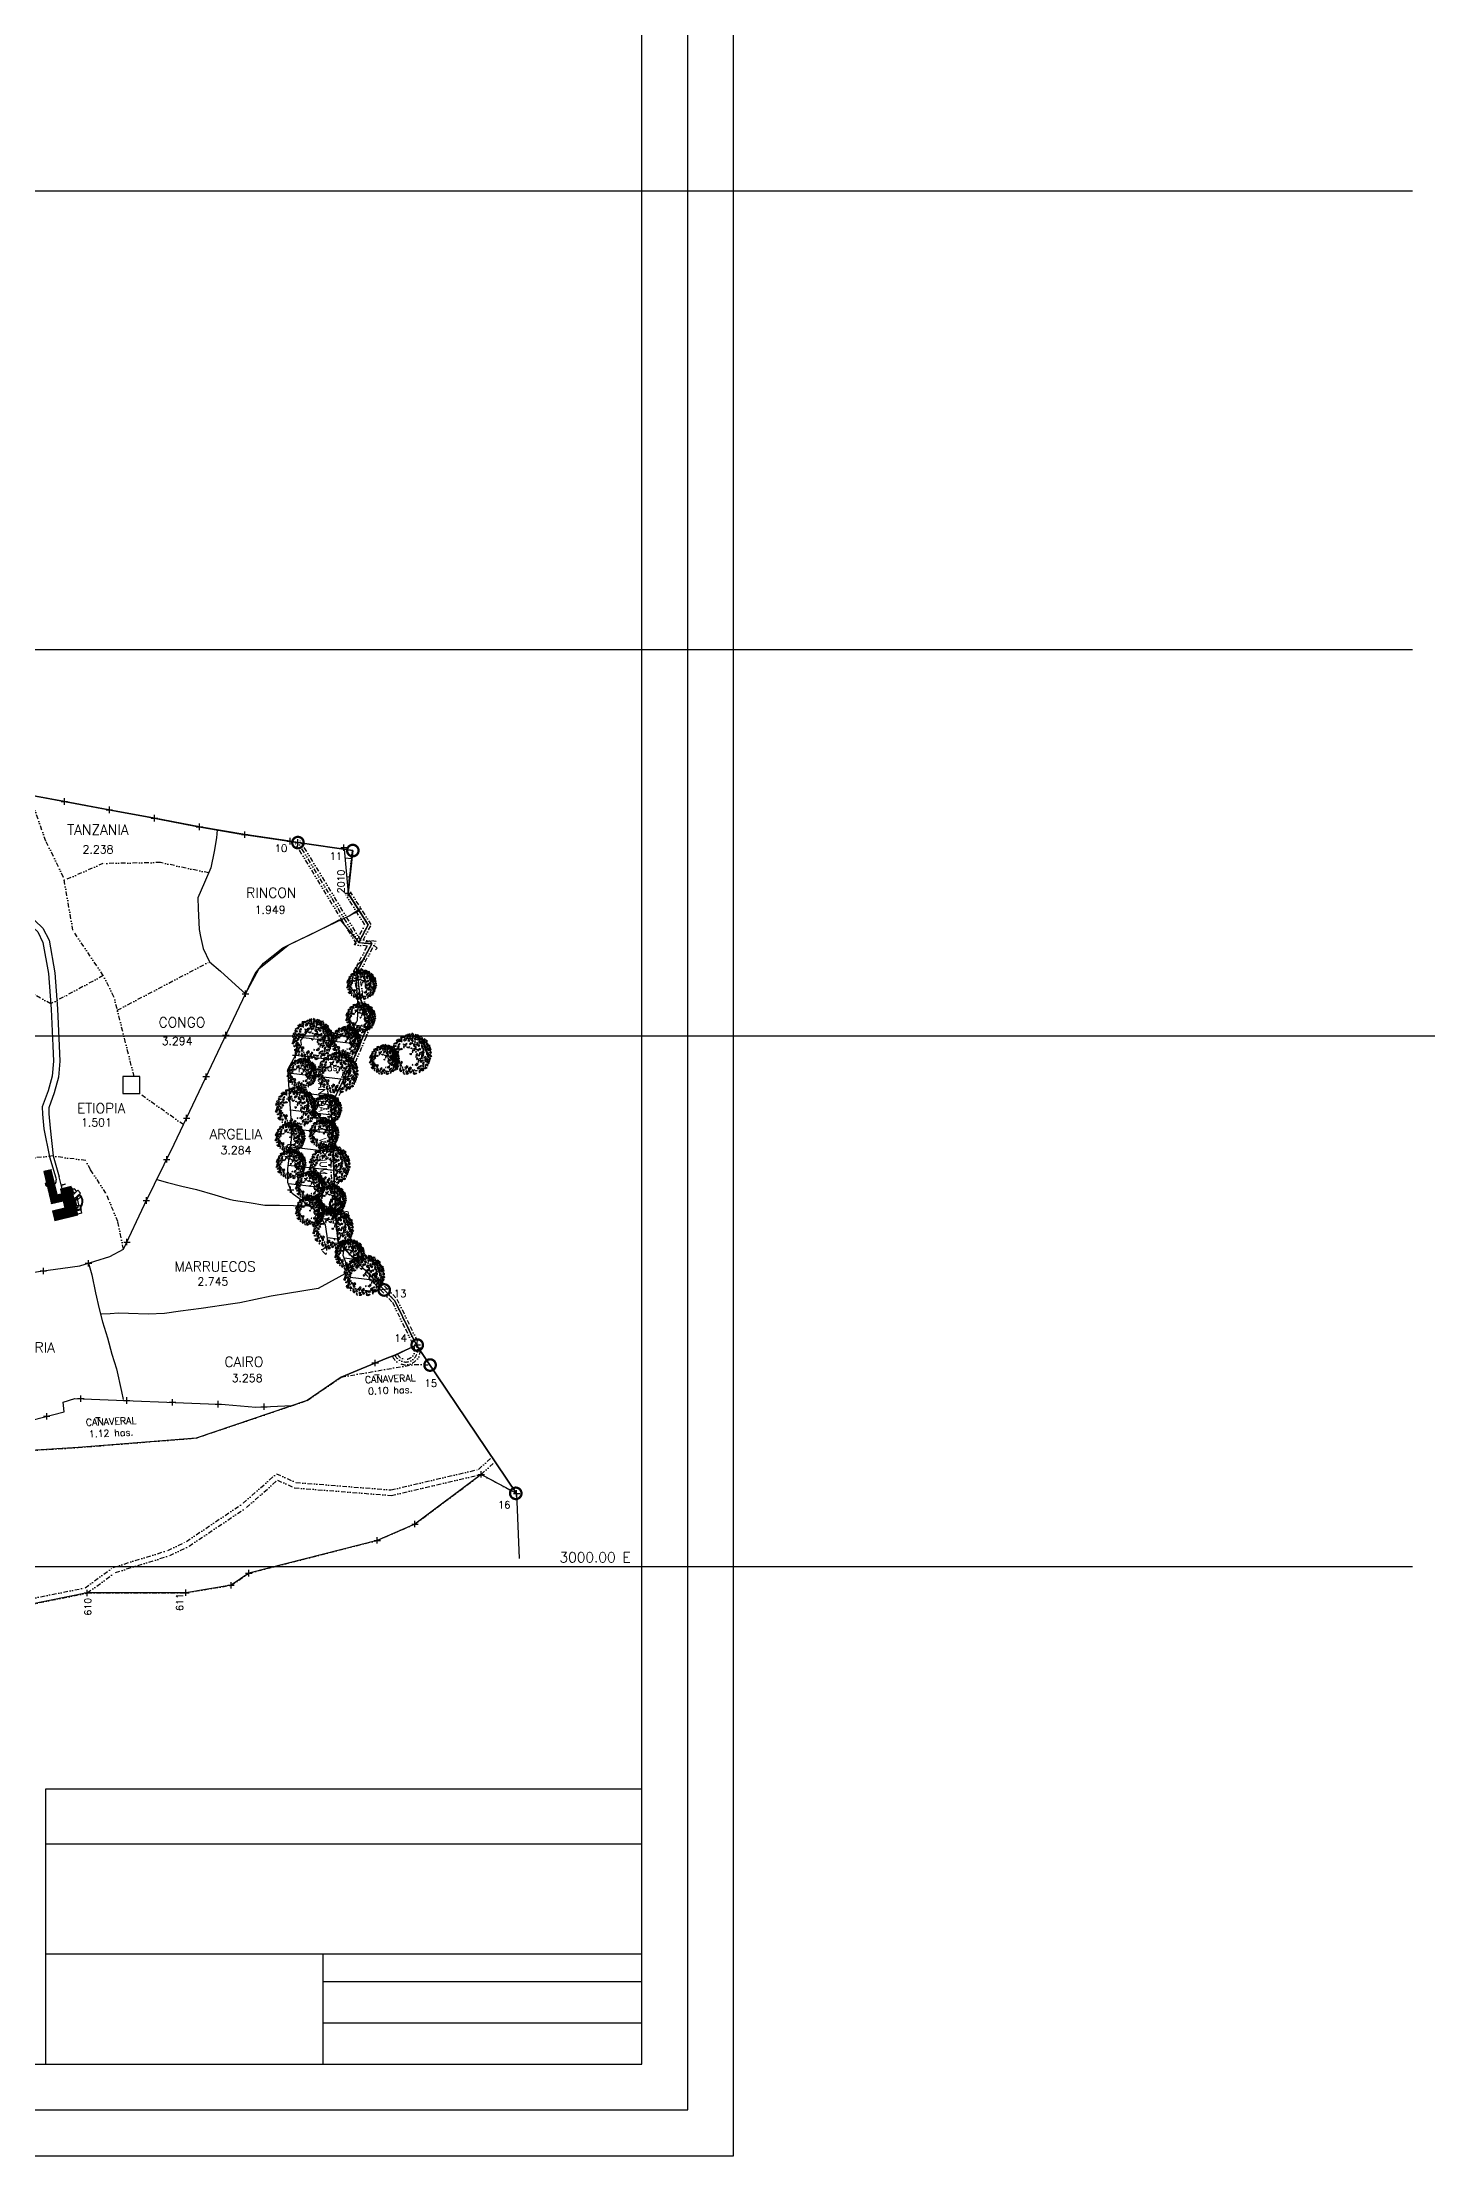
# Model space of a CAD drawing. Extents: x 0 to 28539, y 0 to 9112.
# Drawn here: x 27020 to 28539, y 5455 to 7759 of the extents above; entities that cross this region are included whole.
import ezdxf
from ezdxf.enums import TextEntityAlignment as Align

# ---------------------------------------------------------------- set-up
doc = ezdxf.new("R2010")
doc.units = 0
doc.header["$LTSCALE"] = 10
doc.header["$MEASUREMENT"] = 0
doc.header["$PDMODE"] = 2
doc.header["$PDSIZE"] = 3.5
for name, pattern in [('BORDER', [1.75, 0.5, -0.25, 0.5, -0.25, 0, -0.25]), ('DASHDOT', [1, 0.5, -0.25, 0, -0.25]), ('DASHED', [0.75, 0.5, -0.25]), ('DIVIDE', [1.25, 0.5, -0.25, 0, -0.25, 0, -0.25]), ('HIDDEN', [0.375, 0.25, -0.125])]:
    doc.linetypes.add(name, pattern=pattern)
doc.layers.get('0').update_dxf_attribs({"linetype": 'CONTINUOUS'})
for name, color, linetype in [('ANDEN', 11, 'CONTINUOUS'), ('ARBOL4', 76, 'CONTINUOUS'), ('AREA', 2, 'CONTINUOUS'), ('BRECHA', 2, 'BORDER'), ('CANO', 5, 'DIVIDE'), ('CERCO', 2, 'CONTINUOUS'), ('COORD', 8, 'CONTINUOUS'), ('COORDENADAS', 1, 'CONTINUOUS'), ('CUBIERTA', 30, 'CONTINUOUS'), ('DINTEL', 8, 'HIDDEN'), ('DIV-', 5, 'CONTINUOUS'), ('HOJA', 8, 'CONTINUOUS'), ('LINEA', 7, 'CONTINUOUS'), ('MOJON', 2, 'CONTINUOUS'), ('MONTE', 2, 'DASHED'), ('MURO BAJO', 3, 'CONTINUOUS'), ('PL', 3, 'CONTINUOUS'), ('PROY', 8, 'HIDDEN'), ('PUA', 1, 'CONTINUOUS'), ('R', 1, 'CONTINUOUS'), ('r-100', 6, 'CONTINUOUS'), ('R-100B', 6, 'CONTINUOUS'), ('R60', 2, 'CONTINUOUS'), ('R80', 2, 'CONTINUOUS'), ('RASTROJO', 2, 'DASHDOT')]:
    doc.layers.add(name, color=color, linetype=linetype)
doc.styles.add('ATTR', font='romans.shx', dxfattribs={"width": 0.8, "height": 0.7})
doc.styles.add('SIMPLEX', font='simplex', dxfattribs={"height": 8})
pattern_1 = [(0, (-257.8881, 0), (0, 0.3175), [])]

# ---------------------------------------------------------------- blocks, each defined once
blk = doc.blocks.new('DEC1')
for points in [[(2.096443, 60.253408), (0.995445, 56.151728), (3.318161, 54.875548), (7.299967, 55.726328)], [(-52.427143, -0.850769), (-55.081683, 0.4254), (-56.077133, -5.104706), (-55.081683, -6.380875), (-50.436243, -6.380875), (-51.099873, -5.104706), (-53.754413, -4.253914)], [(-52.427143, 19.568028), (-50.104423, 20.844198), (-46.786243, 17.441068), (-49.108973, 14.888718), (-53.754413, 14.463338), (-54.418043, 17.441068)], [(-48.445333, 5.530108), (-46.786243, 3.828518), (-44.795343, 5.104708)], [(-45.127153, 9.784018), (-44.463523, 14.463338), (-38.490813, 18.717258), (-39.818083, 15.739508)], [(-44.561383, 31.831348), (-39.273253, 31.705098), (-39.604093, 34.382268), (-36.824663, 35.356908), (-40.368063, 38.431048), (-41.276543, 35.116178)], [(-42.472623, 24.672728), (-44.131713, 23.396548), (-42.804433, 22.971158)], [(-38.104163, 42.886048), (-35.982343, 39.207198), (-33.437553, 39.947208), (-31.223573, 43.364378)], [(-32.518103, 32.329788), (-36.831723, 28.075868), (-31.854473, 28.926648)], [(-31.801213, 37.372358), (-27.415503, 38.148518), (-25.333863, 42.636518), (-27.944843, 42.431948), (-29.220293, 39.953298)], [(-30.195383, 13.187148), (-28.536293, 17.866458), (-25.218123, 16.164898), (-26.213573, 13.187148), (-27.872663, 14.463338)], [(-27.902623, 48.490098), (-28.642653, 45.945318), (-26.266303, 45.915268), (-25.694743, 47.690008)], [(-22.482173, 47.292998), (-22.915303, 48.664658), (-25.556323, 50.836408), (-20.701343, 52.081818), (-20.707443, 47.864548)], [(-22.563583, 30.628218), (-22.563583, 28.501248), (-21.568133, 29.352038)], [(-17.061733, 46.095918), (-21.688173, 40.867878), (-18.577893, 39.165388), (-13.789101, 40.946228), (-14.889992, 43.454908), (-16.965533, 43.184148)], [(-17.825703, 50.144688), (-15.340965, 55.637398), (-11.893769, 55.475018), (-12.802246, 52.160138), (-14.540878, 53.429518), (-15.347061, 51.420148), (-14.679306, 50.283108)], [(-12.277245, 32.755178), (-14.599968, 30.628218), (-13.604515, 29.777438), (-11.2818, 30.628218)], [(-12.70607, 49.248398), (-13.313744, 45.632738), (-10.937401, 45.602688), (-9.258873, 49.086028)], [(-5.640907, 20.844198), (-7.963623, 18.291858), (-11.2818, 20.418808), (-11.2818, 22.120378), (-7.963623, 20.844198), (-4.313629, 22.971158)], [(-10.286347, 57.002498), (-6.636353, 53.173978), (-4.977264, 55.300948), (-2.322731, 54.024758), (-2.654549, 58.704078), (-5.640907, 57.002498)], [(-7.299988, 42.539188), (-9.290886, 39.136068), (-5.640907, 37.859878), (-3.981812, 39.136068)], [(-1.990913, 33.180578), (-4.977264, 30.628218), (-3.318176, 27.225088), (-0.99546, 30.202838)], [(-2.654549, 51.047028), (-4.645447, 48.494678), (-3.318176, 45.091538), (-1.990913, 46.793108)], [(-0.66365, 1.276169), (-2.322731, 0.4254), (-1.327278, -0.425384), (0, 0)], [(2.322716, 47.218508), (-1.327278, 43.815368), (-0.66365, 40.412228), (3.318161, 37.009098), (6.636337, 38.710668), (2.654526, 40.837618), (5.309077, 44.666158)], [(-0.66365, 18.717258), (0.663628, 19.142638), (1.659081, 17.441068), (-0.66365, 16.590288)], [(2.654526, 51.897798), (6.304517, 49.345458), (10.949967, 51.047028), (8.959067, 52.748598), (6.304517, 51.897798)], [(6.636337, 30.628218), (6.304517, 25.523518), (13.272677, 21.269598), (14.931767, 22.120378), (9.290877, 25.098128), (12.277227, 29.352038)], [(10.949967, 39.136068), (9.622697, 36.158308), (10.618147, 33.605958), (10.949967, 36.158308)], [(13.272677, 57.002498), (10.949967, 55.726328), (12.609047, 54.024758), (14.268137, 54.875548)], [(19.245397, 47.643888), (12.277227, 47.218508), (13.272677, 43.815368), (17.918117, 41.688418), (18.913577, 44.240768), (17.254487, 45.516938)], [(15.927217, 35.307528), (16.922667, 29.777438), (14.268137, 28.075868), (17.918117, 26.799688), (19.245397, 31.479008)], [(16.259037, 52.323198), (16.922667, 53.599378), (16.590857, 57.002498), (20.904477, 54.450148), (17.918117, 51.472418)], [(18.581767, 15.739508), (16.922667, 13.187148), (19.245397, 11.060198), (21.236297, 11.910978), (19.577217, 13.612548)], [(21.568117, 28.075868), (20.240847, 25.098128), (22.231747, 24.247348), (23.890837, 25.948898)], [(21.568117, 51.047028), (27.209017, 53.173978), (29.531737, 50.621628), (26.545377, 48.920058), (26.213557, 51.047028), (24.222657, 50.196248), (23.890837, 48.920058)], [(24.554477, 46.793108), (21.568117, 44.666158), (23.227197, 42.964588), (26.877177, 44.240768)], [(23.890837, 30.202838), (21.568117, 37.009098), (25.218107, 32.329788)], [(25.549927, 37.859878), (32.186277, 39.561448), (34.177167, 43.389968), (33.181717, 35.307528), (29.199917, 34.882128)], [(31.522627, 48.069288), (29.863537, 46.367708), (28.536287, 43.389968), (32.186277, 45.516938)], [(29.531737, 34.031358), (28.536287, 31.053608), (36.499887, 31.479008), (33.181717, 34.456738)], [(29.863537, 27.650488), (28.536287, 22.971158), (30.527177, 17.441068), (32.186277, 20.418808), (29.863537, 22.120378)], [(29.531737, 7.231658), (31.854457, 4.679318), (32.186277, 0), (35.504437, 3.403137), (33.513537, 9.784018)], [(35.504437, 27.650488), (36.168077, 22.120378), (39.154437, 21.694998), (40.813507, 23.821948)], [(36.831707, 44.240768), (35.836257, 42.539188), (37.163527, 41.263018), (40.481707, 41.688418)], [(37.495347, 38.285278), (35.836257, 35.732928), (38.158977, 34.031358), (41.477157, 34.031358), (38.158977, 35.307528)], [(40.813507, 40.412228), (40.481707, 39.136068), (42.804427, 37.434478), (45.458957, 37.859878)], [(40.481707, 17.015668), (43.799877, 11.910978), (41.477157, 8.507848), (41.145337, 11.910978)], [(44.795317, 26.374298), (42.804427, 28.075868), (42.472607, 29.777438), (43.799877, 31.053608), (46.454417, 29.352038)], [(46.454417, 20.844198), (44.463497, 22.120378), (42.472607, 21.269598), (42.804427, 19.568028), (45.458957, 19.142638)], [(46.454417, 6.380878), (46.122607, 4.679318), (43.468057, 5.104708), (43.799877, 7.657058)], [(49.440767, 0.4254), (49.772577, -4.679306), (43.799877, -7.231651), (47.449857, -3.828529)], [(49.772577, 26.799688), (48.445307, 25.098128), (50.436227, 23.396548), (53.754397, 25.523518)], [(48.777127, 16.164898), (48.445307, 12.761768), (50.768037, 11.060198), (52.095307, 13.187148)], [(51.099847, 20.418808), (52.095307, 16.590288), (56.077117, 13.187148), (54.418027, 17.866458)], [(52.095307, 5.955488), (54.086217, 3.403137), (55.745307, 4.679318), (54.418027, 8.082458)], [(-50.768053, -17.015672), (-50.436243, -19.993412), (-52.427143, -19.568022), (-52.758963, -16.590282)], [(-47.449883, -17.015672), (-46.454433, -9.784004), (-41.145353, -6.806266), (-44.131713, -11.06018)], [(-45.458983, -31.478992), (-46.786243, -26.799672), (-44.463523, -23.396552), (-43.468073, -26.374292), (-44.463523, -28.075852)], [(-28.204473, -43.389972), (-32.518103, -44.240752), (-30.195383, -47.218492), (-26.545393, -46.367702)], [(-11.2818, -55.300932), (-13.936333, -51.472412), (-10.286347, -51.472412), (-7.963623, -52.323192)], [(9.622697, -56.151712), (6.304517, -54.024762), (8.295417, -52.748592), (8.959067, -53.173982), (12.277227, -53.173982), (12.277227, -51.472412), (15.595407, -51.897802), (14.268137, -54.024762)], [(20.572657, -34.456732), (16.922667, -37.859872), (18.249947, -39.986832), (21.236297, -38.285262)], [(22.563567, -50.621622), (25.218107, -49.770842), (22.563567, -48.069272)], [(24.554477, -39.561442), (23.890837, -40.837612), (27.872647, -44.666142), (34.508987, -42.539172), (32.186277, -40.412222), (27.872647, -41.688402)], [(30.195357, -3.828529), (28.536287, -5.53009), (29.863537, -6.806266)], [(38.158977, -36.583692), (38.822617, -39.136042), (45.127137, -37.434482)], [(47.118057, -15.739494), (45.127137, -17.866462), (46.122607, -22.120372), (48.445307, -19.568022)], [(48.113497, -26.799672), (45.127137, -28.501252), (45.458957, -32.755162), (47.118057, -30.202822)], [(50.436227, -9.784004), (51.099847, -13.187141), (53.754397, -13.187141), (55.413487, -10.634796), (53.090757, -11.06018)]]:
    blk.add_lwpolyline(points, close=True)
at = {"style": 'ATTR', "width": 0.8, "flags": 1}
blk.add_attdef('ESTCODE', (0, 0), '', height=0.7, dxfattribs=at)
blk = doc.blocks.new('A$C3B855193')
for p, q in [((4.04, 3.91), (4.04, 4.16)), ((3.91, 4.03), (4.16, 4.03))]:
    blk.add_line(p, q)
for points in [[(0.3, 4.54), (0.13, 4.79), (0, 4.56), (0.15, 4.35)], [(0.67, 4.04), (0.35, 4.18), (0.25, 4.03), (0.44, 3.89)], [(0.77, 4.57), (0.46, 4.71), (0.36, 4.56), (0.55, 4.42)], [(0.93, 5.59), (0.62, 5.73), (0.52, 5.58), (0.71, 5.44)], [(0.58, 5.96), (0.85, 6.17), (1.13, 6.12), (0.96, 5.97), (0.83, 5.99)], [(1.36, 6.69), (1.18, 6.59), (1.15, 6.73), (1.33, 6.83)], [(1.62, 4.4), (1.31, 4.54), (1.21, 4.4), (1.4, 4.26)], [(1.76, 5.49), (1.44, 5.63), (1.35, 5.48), (1.54, 5.34)], [(1.83, 4.93), (1.51, 5.07), (1.41, 4.93), (1.6, 4.78)], [(1.45, 6.48), (1.94, 6.62), (2.27, 6.36), (1.92, 6.43)], [(2.34, 7.24), (2.35, 7.44), (1.97, 7.36), (1.92, 7.26), (2.05, 6.96), (2.11, 7.04), (2.09, 7.23)], [(2.93, 5.95), (2.59, 5.83), (2.51, 5.27), (2.61, 5.19), (2.65, 5.63), (3, 5.56)], [(2.86, 7.16), (2.8, 7.01), (2.93, 6.92)], [(3.22, 7.07), (3.54, 7.15), (3.97, 6.89), (3.75, 6.89)], [(3.64, 7.8), (3.79, 7.69), (3.66, 7.38), (3.44, 7.46), (3.28, 7.74), (3.45, 7.87)], [(3.85, 6.21), (4.19, 6.23), (4.17, 5.97), (3.95, 5.96), (3.99, 6.1)], [(4.24, 7.3), (4.11, 7.38), (4.12, 7.28)], [(4.65, 5.08), (4.31, 4.96), (4.23, 4.4), (4.33, 4.32), (4.37, 4.76), (4.72, 4.68)], [(5, 6.88), (4.61, 7.04), (4.8, 6.74)], [(4.64, 7.63), (4.78, 7.29), (4.94, 7.39), (5.08, 7.24), (5.17, 7.55), (4.94, 7.51)], [(5, 4.86), (4.78, 4.93), (4.82, 5.2), (4.93, 5.25), (4.94, 5), (5.18, 4.83)], [(5.01, 4.48), (5.07, 4.41), (4.99, 4.3), (4.87, 4.42)], [(5.16, 6.2), (5.03, 6.14), (5.11, 6.1)], [(5.52, 7.52), (5.34, 7.29), (5.46, 7.15), (5.74, 7.1)], [(5.34, 6.97), (5.51, 6.71), (5.85, 6.7), (5.77, 6.87), (5.58, 6.88)], [(5.58, 5.6), (5.38, 5.69), (5.36, 5.61), (5.47, 5.48)], [(5.89, 4.96), (5.65, 5.08), (5.47, 4.88), (5.73, 4.82)], [(5.96, 4.34), (5.63, 4.22), (5.55, 3.66), (5.65, 3.58), (5.68, 4.02), (6.04, 3.95)], [(6.3, 6.27), (5.84, 6.42), (5.82, 6.18), (6.06, 5.92), (6.19, 6.06), (6.12, 6.19)], [(6.16, 7.03), (5.97, 7.01), (6.04, 6.85), (6.17, 6.87)], [(6.34, 5.55), (6.07, 5.59), (6.09, 5.32), (6.21, 5.25)], [(6.23, 6.65), (6.3, 6.72), (6.37, 6.94), (6.58, 6.67), (6.31, 6.55)], [(6.62, 4.3), (6.4, 4.3), (6.26, 4.17), (6.43, 4.22)], [(6.9, 5.07), (6.58, 5.21), (6.39, 5.07), (6.28, 4.73), (6.48, 4.56), (6.5, 4.87), (6.82, 4.81)], [(6.62, 6.08), (6.37, 6.02), (6.44, 5.87), (6.7, 5.86)], [(6.54, 6.43), (6.95, 6.42), (7.04, 6.2), (6.8, 6.17), (6.84, 6.31), (6.69, 6.31), (6.63, 6.24)], [(7.01, 5.49), (6.79, 5.55), (6.61, 5.37), (6.76, 5.33)], [(7.39, 4), (7.17, 4.44), (6.98, 4.28), (6.98, 3.92), (7.17, 3.93), (7.2, 4.07)], [(7.18, 6.14), (7.04, 5.8), (7.22, 5.75), (7.21, 5.55), (7.5, 5.7), (7.31, 5.84)], [(7.21, 5.18), (7.15, 4.87), (7.38, 4.62), (7.43, 4.8), (7.31, 4.94)], [(7.72, 5.44), (7.43, 5.4), (7.42, 5.21), (7.58, 4.98)], [(7.61, 4.32), (7.71, 4.31), (7.91, 4.43), (7.87, 4.08), (7.6, 4.19)], [(7.82, 4.64), (7.68, 4.75), (7.62, 4.6), (7.72, 4.52)], [(0, 3.13), (0.17, 3.41), (0.27, 3.17), (0.28, 3)], [(0.52, 1.78), (0.56, 2.05), (0.7, 1.96), (0.69, 1.9), (0.78, 1.69), (0.89, 1.74), (0.95, 1.51), (0.78, 1.54)], [(1, 3.6), (0.68, 3.73), (0.58, 3.59), (0.77, 3.45)], [(1.23, 2.53), (0.91, 2.67), (0.81, 2.53), (1, 2.39)], [(1.35, 3.97), (1.04, 4.11), (0.94, 3.97), (1.13, 3.83)], [(1.48, 2.94), (1.16, 3.08), (1.06, 2.93), (1.25, 2.79)], [(1.58, 1.6), (1.26, 1.74), (1.17, 1.6), (1.36, 1.45)], [(1.38, 2.19), (1.23, 2.25), (1.18, 2.13)], [(1.23, 1.11), (1.35, 0.96), (1.39, 1.18)], [(1.85, 2.48), (1.53, 2.62), (1.43, 2.48), (1.62, 2.34)], [(2.07, 2.54), (1.97, 2.32), (1.68, 2.17), (1.99, 2.05), (2.34, 2.35)], [(1.98, 1.28), (1.88, 1.29), (1.75, 0.93), (2.07, 0.57), (2.14, 0.77), (1.94, 1.01)], [(2.21, 1.79), (1.9, 1.93), (1.8, 1.79), (1.99, 1.64)], [(2.43, 1.39), (2.28, 1.44), (2.23, 1.32)], [(2.71, 0.92), (2.39, 1.06), (2.29, 0.91), (2.48, 0.77)], [(2.55, 0.5), (2.4, 0.38), (2.68, 0.03)], [(3.12, 1.73), (3.02, 1.51), (2.73, 1.36), (3.04, 1.24), (3.39, 1.55)], [(3.1, 1.09), (2.95, 1.15), (2.9, 1.03)], [(3.33, 0.59), (3.01, 0.73), (2.91, 0.58), (3.1, 0.44)], [(3.44, 0.13), (3.25, 0.27), (2.99, 0.14), (3.2, 0.1)], [(3.79, 1.44), (3.69, 1.22), (3.4, 1.07), (3.71, 0.95), (4.06, 1.26)], [(3.84, 0.76), (3.53, 0.9), (3.43, 0.76), (3.62, 0.62)], [(4.12, 0.5), (3.93, 0.56), (3.68, 0.39), (3.91, 0.31)], [(3.89, 4), (3.8, 4.09), (3.77, 4), (3.83, 3.93)], [(4.55, 0.82), (4.24, 0.95), (4.14, 0.81), (4.33, 0.67)], [(4.41, 1.9), (4.26, 1.96), (4.21, 1.84)], [(4.59, 0.45), (4.39, 0.31), (4.46, 0.14), (4.67, 0.11), (4.58, 0.24)], [(5.21, 0.79), (4.89, 0.63), (4.57, 0.94), (4.88, 0.8)], [(5.1, 2.24), (5, 2.03), (4.71, 1.88), (5.02, 1.76), (5.37, 2.06)], [(5.3, 4.07), (4.97, 3.95), (4.89, 3.39), (4.99, 3.31), (5.02, 3.75), (5.38, 3.67)], [(5.34, 3.17), (5.13, 3.21), (5.06, 3), (5.17, 2.9), (5.23, 3.05)], [(5.51, 1.14), (5.39, 1.12), (5.34, 1.3), (5.52, 1.35)], [(5.8, 3.14), (5.47, 3.03), (5.39, 2.47), (5.49, 2.38), (5.52, 2.82), (5.88, 2.75)], [(6.02, 1.81), (5.79, 1.46), (5.51, 1.52), (5.71, 1.63)], [(5.63, 0.77), (5.53, 0.58), (5.65, 0.5), (5.83, 0.68)], [(6.41, 2.78), (6.07, 2.74), (5.78, 2.46), (6.01, 2.44), (6.06, 2.63)], [(6.19, 1.26), (5.97, 1.19), (5.92, 1), (6.1, 0.97)], [(6.21, 3.32), (5.98, 3.32), (5.98, 3.17), (6.14, 3.11)], [(6.51, 3.88), (6.19, 3.66), (6.01, 3.79), (6.03, 3.52), (6.36, 3.56)], [(6.53, 1.23), (6.31, 1.06), (6.2, 0.72), (6.46, 0.95)], [(6.56, 2.42), (6.23, 2.23), (6.28, 2.03), (6.46, 1.98)], [(6.43, 1.54), (6.46, 1.7), (6.35, 1.8), (6.25, 1.74), (6.29, 1.56)], [(6.41, 3.23), (6.78, 3.56), (6.58, 3.2)], [(6.81, 2.98), (6.59, 2.96), (6.83, 2.46), (6.93, 2.76)], [(6.9, 1.49), (6.75, 1.53), (6.7, 1.35), (6.93, 1.2)], [(6.74, 1.8), (6.79, 1.97), (6.89, 2.04), (7.01, 1.99), (6.97, 1.77)], [(6.94, 3.33), (7.23, 2.96), (7.53, 2.94), (6.99, 2.78), (6.85, 3.02)], [(7.29, 2.59), (7.09, 2.62), (7.04, 2.43), (7.13, 2.22), (7.12, 2.46)], [(7.48, 3.64), (7.26, 3.77), (7.2, 3.62), (7.38, 3.42)], [(7.75, 3.23), (7.6, 3.29), (7.37, 3.3), (7.61, 3.12)], [(7.52, 2.43), (7.43, 2.42), (7.38, 2.22), (7.48, 2.07)], [(7.65, 2.79), (7.52, 2.81), (7.47, 2.69), (7.59, 2.49)], [(7.67, 3.95), (7.96, 3.65), (7.86, 3.43), (7.67, 3.57), (7.8, 3.65), (7.69, 3.76), (7.6, 3.74)]]:
    blk.add_lwpolyline(points, close=True)
at = {"xscale": 0.06928556762807148, "yscale": 0.06928556762807148, "zscale": 0.06928556762807148}
blk.add_blockref('DEC1', (4.02, 3.89), dxfattribs=at)
blk = doc.blocks.new('dsgdfsgdfs')
at = {"layer": 'CUBIERTA'}
h = blk.add_hatch(dxfattribs=at)
h.set_pattern_fill('LINE', color=256, scale=0.1, angle=90)
h.set_pattern_definition([(90, (-257.8881, 0), (-0.3175, 2e-17), [])])
h.paths.add_polyline_path([(25677.7, 6009.3), (25658.1, 6009.3), (25652, 6003.3), (25683.7, 6003.3)])
h.paths.add_polyline_path([(25683.7, 6015.4), (25677.2, 6015.4), (25674, 6012.1), (25674, 6012.1), (25670.7, 6015.4), (25662.5, 6015.4), (25657.3, 6010.1), (25658.1, 6009.3), (25677.7, 6009.3)])
h.paths.add_polyline_path([(25702.4, 6024.4), (25674.9, 6024.4), (25674, 6023.5), (25677.2, 6020.2), (25706.6, 6020.2)])
h.paths.add_polyline_path([(25706.6, 6028.6), (25670.9, 6028.6), (25670.7, 6028.6), (25674.9, 6024.4), (25702.4, 6024.4)])
h.paths.add_polyline_path([(25662.5, 6029.2), (25652, 6029.2), (25657.3, 6024)])
h = blk.add_hatch(dxfattribs=at)
h.set_pattern_fill('LINE', color=256, scale=0.1)
h.set_pattern_definition(pattern_1)
h.paths.add_polyline_path([(25662.5, 6029.2), (25657.3, 6024), (25657.3, 6010.1), (25662.5, 6015.4)])
h.paths.add_polyline_path([(25657.3, 6024), (25652, 6029.2), (25652, 6003.3), (25658.1, 6009.3), (25657.3, 6010.1)])
h = blk.add_hatch(dxfattribs=at)
h.set_pattern_fill('LINE', color=256, scale=0.1)
h.set_pattern_definition(pattern_1)
h.paths.add_polyline_path([(25670.7, 6028.6), (25670.7, 6015.4), (25674, 6012.1), (25674, 6023.5), (25674.9, 6024.4)])
h = blk.add_hatch(dxfattribs=at)
h.set_pattern_fill('LINE', color=256, scale=0.1)
h.set_pattern_definition(pattern_1)
h.paths.add_polyline_path([(25706.6, 6028.6), (25702.4, 6024.4), (25706.6, 6020.2)])
h.paths.add_polyline_path([(25677.2, 6020.2), (25674, 6023.5), (25674, 6012.1), (25677.2, 6015.4)])
h = blk.add_hatch(dxfattribs=at)
h.set_pattern_fill('LINE', color=256, scale=0.1)
h.set_pattern_definition(pattern_1)
h.paths.add_polyline_path([(25683.7, 6015.4), (25677.7, 6009.3), (25683.7, 6003.3)])
at = {"layer": 'ANDEN'}
for p, q in [((25677.2, 6019), (25678.6, 6019)), ((25677.2, 6016), (25678.6, 6016)), ((25678.6, 6020.2), (25678.6, 6015.4)), ((25678.6, 6019), (25678.6, 6016)), ((25653, 5998.7), (25653, 6003.3)), ((25653, 5998.7), (25656.4, 5998.7)), ((25656.4, 5998.7), (25656.4, 6003.3)), ((25657.8, 5998.9), (25656.4, 5998.9)), ((25659.8, 6003.3), (25656.9, 6003.3)), ((25656.9, 5998.9), (25656.9, 6003.3)), ((25659.8, 6002.8), (25657.4, 6002.8)), ((25659.8, 6001.8), (25659.8, 6003.3)), ((25659.9, 6003.3), (25659.9, 6001.8)), ((25662, 6003.3), (25662, 6001.8)), ((25662.1, 6002.1), (25668.1, 6002.1)), ((25671.3, 6000.1), (25662.5, 6000.1)), ((25668.2, 6000.1), (25670.5, 5995.8)), ((25668.6, 5999.6), (25671, 5999.6)), ((25670.2, 6002.7), (25669.2, 6002.7)), ((25669.2, 6000.9), (25671.3, 6000.9)), ((25669.2, 6000.7), (25671.4, 6000.7)), ((25671.1, 6003.3), (25670.2, 6002.7)), ((25670.2, 6002.7), (25674.6, 5995.1)), ((25671, 5999.6), (25672.6, 5996.7)), ((25671.3, 6000.1), (25673.2, 5996.5)), ((25673.7, 5996.7), (25672.3, 5995.9)), ((25673, 6006.7), (25673, 6004.3)), ((25678.1, 5997.1), (25674.6, 5995.1)), ((25675.2, 6003.3), (25675.2, 6002.2)), ((25675.2, 6002.2), (25678.1, 5997.1)), ((25677, 6002.4), (25675.5, 6001.5)), ((25675.6, 6001.4), (25675.5, 6001.4)), ((25677.1, 6002.3), (25675.6, 6001.4)), ((25677, 6002.4), (25677, 6003.3)), ((25677.1, 5998.7), (25680.4, 6000.6)), ((25677.2, 6002.4), (25677.2, 6002.9)), ((25677.2, 5998.6), (25680.6, 6000.5)), ((25680.4, 6002.9), (25680.4, 6000.4)), ((25680.6, 6000.5), (25680.6, 6002.9)), ((25688.1, 6013.6), (25697, 6013.6))]:
    blk.add_line(p, q, dxfattribs=at)
for points in [[(25697, 6017.6), (25694.5, 6017.6)], [(25662.1, 6002), (25662.1, 6002.1)], [(25668.1, 6001.8), (25668.1, 6002.1)], [(25672.6, 5996.7), (25672, 5996.4)], [(25677, 6002.9), (25682.4, 6002.9), (25682.4, 6003.3)], [(25677.2, 6002.4), (25680.4, 6002.4)]]:
    blk.add_lwpolyline(points, dxfattribs=at)
for points in [[(25673.8, 5996.6), (25672.4, 5995.8, -0.24597), (25662.4, 5996, -0.072026), (25660.4, 5997.6, 0.164428), (25657.8, 5998.7), (25656.4, 5998.7)], [(25672.6, 5996.7), (25672, 5996.4, -0.245433), (25662.7, 5996.7, -0.072549), (25660.8, 5998.1, 0.166957), (25657.8, 5999.4), (25657.4, 5999.4), (25657.4, 6002.8)]]:
    blk.add_lwpolyline(points, format="xyb", dxfattribs=at)
for centre, radius, start, end in [((25694.5, 6021.4), 3.85, 198.1478, 270.0739), ((25657.4, 5994.4), 4.56, 47.1371, 84.6606), ((25660.9, 6001.9), 1.18, 187.275, 3.1121), ((25660.9, 6001.9), 1.04, 188.3257, 351.6743), ((25666.6, 6003.8), 8.65, 224.8172, 241.3291), ((25662.7, 5998.5), 1.55, 95.2339, 227.4475), ((25667.6, 6005.4), 10.6, 240.748, 295.9908), ((25669.2, 6001.8), 1.08, 178.0209, 271.8952), ((25669.2, 6001.8), 0.928, 90, 271.8952), ((25668.6, 5999.8), 0.2, 210, 270), ((25677.1, 6002.4), 0.1, 300, 0)]:
    blk.add_arc(centre, radius, start, end, dxfattribs=at)
blk.add_spline([(25662.5, 6000.1), (25662, 6000.2), (25661.3, 6000.8)], degree=3, dxfattribs=at)
at = {"layer": 'CUBIERTA'}
for p, q in [((25652, 6029.2), (25657.3, 6024)), ((25662.5, 6029.2), (25657.3, 6024)), ((25657.3, 6024), (25657.3, 6010.1)), ((25657.3, 6010.1), (25662.5, 6015.4)), ((25670.7, 6028.6), (25674.9, 6024.4)), ((25670.7, 6015.4), (25674, 6012.1)), ((25674, 6023.5), (25674.9, 6024.4)), ((25677.2, 6015.4), (25674, 6012.1)), ((25674.9, 6024.4), (25702.4, 6024.4)), ((25677.7, 6009.3), (25683.7, 6015.4)), ((25706.6, 6028.6), (25702.4, 6024.4)), ((25706.6, 6020.2), (25702.4, 6024.4)), ((25652, 6003.3), (25658.1, 6009.3)), ((25657.3, 6010.1), (25658.1, 6009.3)), ((25677.7, 6009.3), (25658.1, 6009.3)), ((25677.7, 6009.3), (25683.7, 6003.3))]:
    blk.add_line(p, q, dxfattribs=at)
for points in [[(25670.7, 6015.4), (25662.5, 6015.4), (25662.5, 6029.2), (25652, 6029.2), (25652, 6003.3), (25683.7, 6003.3), (25683.7, 6015.4), (25677.2, 6015.4)], [(25657.3, 6010.1), (25662.5, 6015.4), (25662.5, 6029.2), (25657.3, 6024), (25657.3, 6010.1)], [(25670.9, 6028.6), (25670.9, 6028.6), (25670.7, 6028.6), (25670.7, 6015.4)], [(25677.2, 6015.4), (25677.2, 6020.2), (25706.6, 6020.2), (25706.6, 6028.6), (25670.9, 6028.6)], [(25674, 6012.1), (25674, 6023.5), (25677.2, 6020.2)]]:
    blk.add_lwpolyline(points, dxfattribs=at)
for points in [[(25652, 6029.2), (25652, 6003.3), (25658.1, 6009.3), (25657.3, 6010.1), (25657.3, 6024)], [(25670.7, 6028.6), (25670.7, 6015.4), (25674, 6012.1), (25674, 6023.5), (25674.9, 6024.4)], [(25683.7, 6015.4), (25677.7, 6009.3), (25683.7, 6003.3)]]:
    blk.add_lwpolyline(points, close=True, dxfattribs=at)
at = {"layer": 'DINTEL'}
for points in [[(25690.8, 6029.5), (25693.6, 6029.5)], [(25690.8, 6029.2), (25693.6, 6029.2)]]:
    blk.add_lwpolyline(points, dxfattribs=at)
at = {"layer": 'MURO BAJO'}
for p, q in [((25693.8, 6029.9), (25690.6, 6029.9)), ((25690.6, 6029.9), (25690.6, 6028.6)), ((25690.8, 6028.6), (25690.8, 6029.8)), ((25690.8, 6029.8), (25693.6, 6029.8)), ((25693.6, 6029.8), (25693.6, 6028.6)), ((25693.8, 6028.6), (25693.8, 6029.9))]:
    blk.add_line(p, q, dxfattribs=at)
for points in [[(25683.7, 6013.6), (25688.1, 6013.6), (25688.1, 6008.8), (25688.1, 6008.8)], [(25683.7, 6013.3), (25687.8, 6013.3), (25687.8, 6009.1), (25687.8, 6009.1)]]:
    blk.add_lwpolyline(points, dxfattribs=at)

msp = doc.modelspace()

# ---------------------------------------------------------------- linework, layer by layer
at = {"layer": 'AREA'}
for p in [(27299.32, 6886.665), (27353.984, 6831.162), (27340.465, 6492.453), (27499.207, 6197.459), (27537.83, 6176.791), (27426.913, 6143.328), (27385.825, 6125.542), (27245.731, 6089.783), (27069.53, 6068.174), (27177.151, 6068.445), (27226.358, 6076.567)]:
    msp.add_point(p, dxfattribs=at)
at = {"layer": 'BRECHA'}
msp.add_lwpolyline([(27369.022, 6776.788), (27365.632, 6777.569)], dxfattribs=at)
at = {"layer": 'BRECHA', "color": 2}
msp.add_lwpolyline([(27385.676, 6771.17), (27378.019, 6778.876), (27369.022, 6776.788)], dxfattribs=at)
at = {"layer": 'CANO', "color": 12, "true_color": 0xd01114}
for points in [[(27087.013, 6741.365), (27053.833, 6790.769), (27043.784, 6848.505), (27024.315, 6888.042), (27006.593, 6938.122)], [(27202.057, 6853.38), (27149.286, 6864.617), (27086.669, 6863.618), (27044.374, 6845.117)], [(27043.343, 6717.958), (27029.715, 6710.653), (26968.19, 6745.637), (26919.557, 6787.467), (26885.348, 6821.293)], [(27102.306, 6703.674), (27202.754, 6756.475)], [(27120.685, 6631.196), (27098.642, 6718.123), (27087.013, 6741.365), (27043.343, 6717.958)], [(27174.398, 6578.823), (27126.793, 6612.625)], [(27109.075, 6443.048), (27102.9, 6473.061), (27089.927, 6504.113), (27073.032, 6529.738), (27067.855, 6539.618), (27032.276, 6544.682), (26986.668, 6540.309)]]:
    msp.add_lwpolyline(points, dxfattribs=at)
at = {"layer": 'CANO'}
for points in [[(27363.068, 6776.01), (27296.756, 6885.106)], [(27365.632, 6777.569), (27299.32, 6886.665)], [(27368.195, 6779.127), (27301.883, 6888.223)], [(27353.984, 6831.162), (27358.266, 6875.456), (27359.069, 6877.733)], [(27373.942, 6691.778), (27364.32, 6715.874), (27360.382, 6746.145), (27375.013, 6773.564), (27360.912, 6775.049), (27372.314, 6796.678), (27351.451, 6829.554)], [(27376.728, 6692.891), (27367.246, 6716.636), (27363.481, 6745.58), (27379.757, 6776.082), (27365.632, 6777.569), (27375.779, 6796.818), (27353.984, 6831.162)], [(27379.514, 6694.003), (27370.172, 6717.397), (27366.58, 6745.014), (27384.5, 6778.599), (27370.351, 6780.088), (27379.244, 6796.957), (27356.517, 6832.769)], [(27372.917, 6688.633), (27357.277, 6651.503), (27332.434, 6600.598), (27337.683, 6471.033)], [(27375.682, 6687.469), (27360.01, 6650.262), (27335.462, 6599.963), (27340.681, 6471.155)], [(27378.447, 6686.304), (27362.742, 6649.021), (27338.49, 6599.328), (27343.678, 6471.276)], [(27374.064, 6418.973), (27343.295, 6450.188), (27340.681, 6471.155)], [(27371.898, 6416.896), (27402.318, 6385.17), (27416.45, 6356.11), (27425.747, 6337.051)], [(27374.064, 6418.973), (27404.81, 6386.906), (27419.147, 6357.424), (27428.443, 6338.367)], [(27376.229, 6421.049), (27407.302, 6388.642), (27421.844, 6358.738), (27431.14, 6339.682)]]:
    msp.add_lwpolyline(points, dxfattribs=at)
at = {"layer": 'CANO', "color": 152, "true_color": 0x2a7dc6}
for points in [[(27004.95, 6055.159), (27069.53, 6068.174), (27100.324, 6090.588), (27159.543, 6108.941), (27180.603, 6119.262), (27243.206, 6161.329), (27276.914, 6191.224), (27295.605, 6182.804), (27401.101, 6174.527), (27499.207, 6197.459), (27514.389, 6211.416)], [(27006.105, 6061.5), (27067.064, 6073.785), (27097.603, 6096.013), (27157.326, 6114.522), (27177.602, 6124.459), (27239.533, 6166.075), (27275.84, 6198.275), (27297.113, 6188.692), (27400.643, 6180.569), (27496.312, 6202.931), (27510.995, 6216.43)]]:
    msp.add_lwpolyline(points, dxfattribs=at)
at = {"layer": 'CANO'}
for radius in [15.9, 12.9, 9.9]:
    msp.add_arc((27416.744, 6332.933), radius, 205.594759, 24.913332, dxfattribs=at)
at = {"layer": 'CERCO'}
for p, q in [((27416.744, 6332.933), (27429.262, 6338.747)), ((27346.537, 6303.589), (27396.164, 6324.348)), ((27396.164, 6324.348), (27406.529, 6327.838)), ((27406.529, 6327.838), (27416.744, 6332.933)), ((27537.83, 6176.791), (27540.528, 6105.833))]:
    msp.add_line(p, q, dxfattribs=at)
for points in [[(26871.683, 6966.017), (26926.688, 6952.824), (26931.784, 6952.447), (26939.908, 6950.504), (26960.835, 6946.408), (27001.708, 6939.038), (27101.067, 6920.774), (27134.947, 6914.507), (27187.22, 6904.366), (27235.159, 6895.959), (27299.554, 6886.631)], [(27318.264, 6883.921), (27359.162, 6877.996)], [(27349.561, 6879.097), (27353.984, 6831.162)], [(26880.044, 6377.539), (26905.379, 6395.905), (26923.905, 6399.902), (26979.318, 6412.052), (26985.746, 6413.584), (27016.52, 6418.608), (27061.567, 6424.726), (27094.015, 6434.922), (27109.075, 6443.048), (27131.904, 6491.752), (27164.336, 6557.596), (27252.47, 6743.522), (27261.844, 6754.855), (27282.975, 6771.639), (27295.221, 6777.847), (27312.398, 6785.917), (27331.746, 6795.682), (27344.847, 6802.702), (27365.632, 6777.569)], [(27345.511, 6801.899), (27349.623, 6803.906)], [(27356.216, 6807.122), (27366.193, 6811.991)], [(27400.758, 6399.654), (27377.861, 6397.175), (27353.106, 6400.441), (27356.823, 6414.181), (27348.512, 6436.003), (27350.753, 6453.052), (27345.724, 6449.067), (27332.057, 6450.373), (27331.11, 6457.458), (27329.304, 6469.426), (27321.171, 6482.944), (27292.96, 6503.888), (27288.264, 6515.646), (27288.151, 6531.158), (27292.544, 6565.368), (27291.736, 6585.707), (27288.149, 6638.887), (27303.036, 6666.222), (27302.297, 6670.679), (27313.971, 6686.341), (27323.425, 6684.473), (27341.49, 6677.762), (27350.749, 6676.118), (27361.198, 6687.605), (27363.178, 6690.618), (27364.224, 6692.7), (27364.807, 6707.018), (27362.898, 6739.342), (27363.713, 6753.092), (27372.223, 6760.096)], [(27383.776, 6769.606), (27385.676, 6771.17)], [(27340.498, 6492.393), (27328.483, 6485.853)], [(27537.83, 6176.791), (27428.443, 6338.367)], [(26933.574, 6238.988), (26983.764, 6237.489), (26997.7, 6253.61), (27044.285, 6265.769), (27043.282, 6276.109), (27055.993, 6280.337), (27219.739, 6273.81), (27253.304, 6270.912), (27292.95, 6272.554)]]:
    msp.add_lwpolyline(points, dxfattribs=at)
at = {"layer": 'COORD'}
for p, q in [((22884.719, 7597.055), (28514.925, 7597.055)), ((22884.719, 7097.055), (28514.925, 7097.055)), ((22908.88, 6675.738), (28539.086, 6675.738)), ((22884.719, 6097.055), (28514.925, 6097.055))]:
    msp.add_line(p, q, dxfattribs=at)
at = {"layer": 'COORDENADAS'}
msp.add_line((27574.336, 6097.055), (27674.336, 6097.055), dxfattribs=at)
at = {"layer": 'DIV-'}
for points in [[(27211.189, 6900.162), (27210.625, 6891.681), (27208.068, 6876.566), (27204.415, 6858.817), (27197.439, 6842.728), (27193.785, 6834.434), (27190.131, 6826.141), (27190.457, 6814.418), (27191.46, 6791.639), (27193.112, 6784.098), (27196.011, 6770.862), (27202.754, 6756.475), (27214.904, 6746.058), (27231.081, 6731.383), (27242.064, 6721.571), (27257.157, 6749.188), (27273.127, 6761.965), (27288.676, 6774.405), (27333.026, 6796.101), (27355.096, 6806.648), (27367.88, 6814.863)], [(27145.259, 6518.866), (27157.17, 6515.868), (27172.825, 6511.919), (27188.481, 6507.971), (27208.813, 6502.183), (27224.352, 6497.758), (27229.145, 6496.394), (27246.188, 6493.775), (27263.23, 6491.157), (27279.338, 6490.981), (27309.658, 6490.474)], [(27070.894, 6427.656), (27074.334, 6415.214), (27078.648, 6395.498), (27082.385, 6377.845), (27086.16, 6363.794), (27091.504, 6346.382), (27096.449, 6328.405), (27101.428, 6312.6), (27106.726, 6287.996), (27108.533, 6279.226)], [(27355.336, 6418.896), (27321.29, 6400.006), (27287.932, 6394.753), (27270.244, 6391.968), (27253.082, 6388.351), (27235.92, 6384.734), (27228.102, 6383.327), (27193.765, 6378.312), (27171.388, 6375.298), (27153.666, 6372.908), (27135.846, 6372.334), (27114.462, 6373.023), (27103.77, 6373.367), (27094.377, 6372.727), (27084.985, 6372.088)]]:
    msp.add_lwpolyline(points, dxfattribs=at)
msp.add_lwpolyline([(27108.198, 6612.625), (27126.793, 6612.625), (27126.793, 6631.196), (27108.198, 6631.196)], close=True, dxfattribs=at)
at = {"layer": 'HOJA'}
for points in [[(26931.784, 6952.447), (27128.239, 6915.747), (27167.405, 6908.254), (27204.449, 6901.391), (27211.189, 6900.162), (27241.232, 6895.079), (27299.32, 6886.665), (27359.13, 6877.711), (27353.984, 6831.162), (27375.779, 6796.818), (27365.632, 6777.569), (27379.757, 6776.082), (27363.481, 6745.58), (27367.246, 6716.636), (27376.728, 6692.891), (27376.49, 6690.371), (27375.628, 6687.342), (27361.745, 6654.382), (27335.462, 6599.963), (27340.202, 6482.974), (27343.295, 6450.188), (27404.81, 6386.906), (27428.443, 6338.367), (27537.83, 6176.791), (27499.207, 6197.459), (27426.913, 6143.328), (27385.825, 6125.542), (27245.731, 6089.783), (27226.358, 6076.567), (27177.151, 6068.445), (27069.53, 6068.174), (27004.95, 6055.159)], [(26931.784, 6952.447), (27128.239, 6915.747), (27167.405, 6908.254), (27204.449, 6901.391), (27211.189, 6900.162), (27241.232, 6895.079), (27299.32, 6886.665), (27359.13, 6877.711), (27353.984, 6831.162), (27375.779, 6796.818), (27365.632, 6777.569), (27379.757, 6776.082), (27363.481, 6745.58), (27367.246, 6716.636), (27376.728, 6692.891), (27376.49, 6690.371), (27375.628, 6687.342), (27361.745, 6654.382), (27335.462, 6599.963), (27340.202, 6482.974), (27343.295, 6450.188), (27404.81, 6386.906), (27428.443, 6338.367), (27420.044, 6334.465), (27416.744, 6332.933), (27405.11, 6327.36), (27396.164, 6324.348), (27346.537, 6303.589), (27309.439, 6278.145), (27188.332, 6237.084), (27059.456, 6226.791), (27007.581, 6223.506)]]:
    msp.add_lwpolyline(points, dxfattribs=at)
at = {"layer": 'LINEA', "color": 7}
for p, q in [((27024.336, 5554.586, 96), (27024.336, 5854.586, 96)), ((27024.336, 5854.586, 96), (27674.336, 5854.586, 96)), ((27024.336, 5794.586, 96), (27674.336, 5794.586, 96)), ((27024.336, 5674.586, 96), (27674.336, 5674.586, 96)), ((27326.836, 5554.586, 96), (27326.836, 5674.586, 96)), ((27326.836, 5644.586, 96), (27674.336, 5644.586, 96)), ((27326.836, 5599.586, 96), (27674.336, 5599.586, 96))]:
    msp.add_line(p, q, dxfattribs=at)
at = {"layer": 'LINEA', "color": 1, "elevation": 96}
msp.add_lwpolyline([(27774.336, 5454.586), (27774.336, 9111.951), (22784.719, 9111.951), (22784.719, 5454.586)], close=True, dxfattribs=at)
at = {"layer": 'LINEA', "color": 2, "elevation": 96}
msp.add_lwpolyline([(27724.336, 5504.586), (27724.336, 9061.951), (22834.719, 9061.951), (22834.719, 5504.586)], close=True, dxfattribs=at)
at = {"layer": 'LINEA', "color": 7, "elevation": 96}
msp.add_lwpolyline([(27674.336, 5554.586), (27674.336, 9011.951), (22884.719, 9011.951), (22884.719, 5554.586)], close=True, dxfattribs=at)
at = {"layer": 'MOJON'}
for points in [[(26821.459, 7195.853), (26826.474, 7160.415), (26833.012, 7114.215), (26841.656, 7051.814), (26852.872, 6989.169), (26863.71, 6950.462), (26921.561, 6904.754), (26949.833, 6875.905), (26958.78, 6861.622), (26975.516, 6830.831), (26998.526, 6804.814), (27015.531, 6788.976), (27021.21, 6777.626), (27027.356, 6743.497), (27030.15, 6704.592), (27031.847, 6664.646), (27032.545, 6648.215), (27031.163, 6631.65), (27026.821, 6615.64), (27020.484, 6598.267), (27020.542, 6590.304), (27022.197, 6574.232), (27028.26, 6543.62), (27035.094, 6520.967)], [(26828.39, 7196.833), (26833.405, 7161.396), (26839.944, 7115.185), (26848.571, 7052.912), (26859.704, 6990.733), (26869.837, 6954.542), (26926.249, 6909.971), (26955.363, 6880.263), (26964.827, 6865.155), (26981.286, 6834.873), (27003.544, 6809.705), (27021.226, 6793.238), (27027.921, 6779.858), (27034.311, 6744.37), (27037.14, 6704.991), (27038.84, 6664.943), (27039.557, 6648.072), (27038.086, 6630.433), (27033.499, 6613.521), (27027.493, 6597.055), (27027.539, 6590.688), (27029.16, 6574.948), (27032.276, 6544.682), (27038.984, 6521.887)]]:
    msp.add_lwpolyline(points, dxfattribs=at)
at = {"layer": 'MOJON', "const_width": 2.5}
for points in [[(27299.289, 6880.129, 1), (27299.289, 6892.629, 1)], [(27359.13, 6871.461, 1), (27359.13, 6883.961, 1)], [(27340.434, 6485.918, 1), (27340.434, 6498.418, 1)], [(27393.324, 6392.317, 1), (27393.324, 6404.817, 1)], [(27429.365, 6332.274, 1), (27429.365, 6344.774, 1)], [(27443.399, 6310.468, 1), (27443.399, 6322.968, 1)], [(27536.851, 6170.581, 1), (27536.851, 6183.081, 1)]]:
    msp.add_lwpolyline(points, format="xyb", close=True, dxfattribs=at)
at = {"layer": 'MONTE'}
msp.add_lwpolyline([(27340.476, 6476.214), (27332.57, 6482.614), (27328.483, 6485.853)], dxfattribs=at)
msp.add_lwpolyline([(27324.469, 6442.788), (27325.931, 6442.648), (27330.96, 6446.633), (27329.75, 6437.43)], close=True, dxfattribs=at)
at = {"layer": 'PL'}
msp.add_lwpolyline([(27443.399, 6316.718), (27428.443, 6338.367), (27423.795, 6347.895), (27414.302, 6367.4), (27404.81, 6386.906), (27393.324, 6398.567), (27383.55, 6409.079), (27361.467, 6431.752), (27345.724, 6449.067), (27343.295, 6450.188), (27342.816, 6454.03), (27339.835, 6492.032), (27335.462, 6599.963), (27358.489, 6647.146), (27374.863, 6685.526), (27376.49, 6690.371), (27376.728, 6692.891), (27367.246, 6716.636), (27364.311, 6747.136), (27379.757, 6776.082), (27369.022, 6776.788), (27365.632, 6777.569), (27375.779, 6796.818), (27355.565, 6828.67), (27353.984, 6831.162), (27356.008, 6848.751), (27359.13, 6877.711), (27299.289, 6886.379), (27290.716, 6887.911), (27241.232, 6895.079), (27191.955, 6903.535), (27142.854, 6912.973), (27093.167, 6922.206), (27044.524, 6931.167), (26995.344, 6940.185)], dxfattribs=at)
at = {"layer": 'PUA'}
for p in [(27044.524, 6931.167), (27093.7, 6922.128), (27142.854, 6912.973), (27191.955, 6903.535), (27241.232, 6895.079), (27290.716, 6887.911), (27349.391, 6880.95), (27242.064, 6721.571), (27220.648, 6676.39), (27296.763, 6654.704), (27199.231, 6631.209), (27290.302, 6606.97), (27177.814, 6586.028), (27291.482, 6557.102), (27156.146, 6540.968), (27134.053, 6496.114), (27291.354, 6507.91), (27330.345, 6486.867), (27112.747, 6450.882), (27070.894, 6427.656), (27021.709, 6419.312), (27429.397, 6338.809), (27383.528, 6319.062), (27062.536, 6280.076), (27112.496, 6278.084), (27162.456, 6276.093), (27212.417, 6274.101), (27262.278, 6271.283), (27025.255, 6260.802)]:
    msp.add_point(p, dxfattribs=at)
at = {"layer": 'R'}
for p, q in [((27358.152, 6868.636), (27350.445, 6869.523)), ((27356.009, 6848.751), (27352.322, 6849.175)), ((27364.311, 6747.136), (27363.366, 6747.244)), ((27366.27, 6726.778), (27363.622, 6727.083)), ((27371.474, 6706.048), (27364.799, 6706.816)), ((27376.869, 6685.295), (27360.781, 6687.146)), ((27366.776, 6666.324), (27299.266, 6674.092)), ((27359.22, 6647.062), (27296.53, 6654.275)), ((27349.186, 6628.084), (27288.406, 6635.078)), ((27339.883, 6609.023), (27289.774, 6614.788)), ((27335.892, 6589.35), (27291.143, 6594.499)), ((27336.711, 6569.124), (27292.191, 6574.246)), ((27337.531, 6548.897), (27291.115, 6554.238)), ((27338.35, 6528.671), (27288.567, 6534.399)), ((27339.17, 6508.445), (27288.826, 6514.238)), ((27334.078, 6488.899), (27309.311, 6491.749)), ((27343.047, 6474.136), (27325.238, 6476.185)), ((27342.816, 6454.03), (27331.392, 6455.345)), ((27361.467, 6431.752), (27349.611, 6433.116)), ((27386.704, 6408.716), (27356.291, 6412.216))]:
    msp.add_line(p, q, dxfattribs=at)
at = {"layer": 'R60'}
for p, q in [((27331.562, 6615.872), (27332.303, 6610.097)), ((27382.76, 6306.085), (27387.899, 6306.255)), ((27078.326, 6259.529), (27083.464, 6259.699))]:
    msp.add_line(p, q, dxfattribs=at)
at = {"layer": 'RASTROJO'}
for points in [[(27188.332, 6237.084), (27309.439, 6278.145), (27346.537, 6303.589), (27426.258, 6317.415), (27445.329, 6316.871)], [(26966.634, 6218.426), (27007.581, 6223.506), (27059.456, 6226.791), (27188.332, 6237.084)], [(27426.913, 6143.328), (27499.207, 6197.459), (27537.052, 6177.208)], [(27177.151, 6068.445), (27226.358, 6076.567), (27245.731, 6089.783), (27385.825, 6125.542), (27426.913, 6143.328)], [(27069.53, 6068.174), (27177.151, 6068.445)]]:
    msp.add_lwpolyline(points, dxfattribs=at)

# ---------------------------------------------------------------- block references
at = {"layer": 'ARBOL4'}
for p, xscale, yscale, zscale in [((27352.485, 6715.385), 4.078627498245623, 4.078627498245623, 4.078627498245623), ((27351.486, 6679.473), 4.078627498245623, 4.078627498245623, 4.078627498245623), ((27292.934, 6649.68), 5.585038350211107, 5.585038350211107, 5.585038350211107), ((27335.505, 6653.536), 4.078627498245623, 4.078627498245623, 4.078627498245623), ((27377.456, 6633.585), 4.078627498245623, 4.078627498245623, 4.078627498245623), ((27400.398, 6633.456), 5.585038350211107, 5.585038350211107, 5.585038350211107), ((27287.561, 6618.622), 4.078627498245623, 4.078627498245623, 4.078627498245623), ((27320.425, 6613.488), 5.585038350211107, 5.585038350211107, 5.585038350211107), ((27274.815, 6575.424), 5.585038350211107, 5.585038350211107, 5.585038350211107), ((27314.529, 6579.717), 4.078627498245623, 4.078627498245623, 4.078627498245623), ((27274.576, 6548.792), 4.078627498245623, 4.078627498245623, 4.078627498245623), ((27311.533, 6552.782), 4.078627498245623, 4.078627498245623, 4.078627498245623), ((27275.575, 6519.863), 4.078627498245623, 4.078627498245623, 4.078627498245623), ((27311.678, 6512.401), 5.585038350211107, 5.585038350211107, 5.585038350211107), ((27296.55, 6495.921), 4.078627498245623, 4.078627498245623, 4.078627498245623), ((27296.55, 6468.987), 4.078627498245623, 4.078627498245623, 4.078627498245623), ((27319.523, 6480.958), 4.078627498245623, 4.078627498245623, 4.078627498245623), ((27315.364, 6443.104), 5.585038350211107, 5.585038350211107, 5.585038350211107), ((27339.5, 6421.104), 4.078627498245623, 4.078627498245623, 4.078627498245623), ((27349.324, 6392.229), 5.585038350211107, 5.585038350211107, 5.585038350211107)]:
    msp.add_blockref('A$C3B855193', p, dxfattribs=dict(at, xscale=xscale, yscale=yscale, zscale=zscale))
at = {"layer": 'PROY', "color": 30, "true_color": 0xf26722, "rotation": 103.3004688028214}
msp.add_blockref('dsgdfsgdfs', (38803.051, -17102.409), dxfattribs=at)

# ---------------------------------------------------------------- texts
at = {"layer": 'AREA', "style": 'SIMPLEX'}
for s, p in [('2010', (27349.995, 6831.162)), ('610', (27073.914, 6043.604)), ('611', (27174.087, 6048.672))]:
    msp.add_text(s, height=7.5, rotation=90, dxfattribs=at).set_placement(p)
at = {"layer": 'r-100', "style": 'SIMPLEX'}
for s, p in [('TANZANIA', (27081.14, 6894.994)), ('RINCON', (27270.218, 6826.225)), ('CONGO', (27172.793, 6684.922)), ('ETIOPIA', (27084.732, 6591.18)), ('ARGELIA', (27231.57, 6563.05)), ('MARRUECOS', (27208.936, 6418.663)), ('ALEJANDRIA', (26992.267, 6330.485)), ('CAIRO', (27240.327, 6314.791))]:
    msp.add_text(s, height=11, dxfattribs=at).set_placement(p, align=Align.CENTER)
at = {"layer": 'R-100B', "style": 'SIMPLEX'}
for s, p in [('2.238', (27081.242, 6874.591)), ('1.949', (27268.947, 6808.765)), ('3.294', (27167.494, 6665.673)), ('1.501', (27079.531, 6576.931)), ('3.284', (27231.731, 6546.709)), ('2.745', (27206.572, 6403.388)), ('3.258', (27243.845, 6298.225))]:
    msp.add_text(s, height=8.7262, dxfattribs=at).set_placement(p, align=Align.CENTER)
at = {"layer": 'R60', "style": 'SIMPLEX'}
for s, p in [('10', (27280.807, 6876.171)), ('11', (27340.649, 6867.503)), ('12', (27348.811, 6476.219)), ('13', (27410.681, 6390.686)), ('14', (27411.338, 6342.109)), ('15', (27444.183, 6292.867)), ('16', (27524.195, 6160.273))]:
    msp.add_text(s, height=8, dxfattribs=at).set_placement(p, align=Align.CENTER)
for s, p in [('1.17 has.', (27321.477, 6636.767)), ('CANAVERAL', (27400.115, 6298.045)), ('0.10 has.', (27400.115, 6285.412)), ('CANAVERAL', (27095.681, 6251.49)), ('1.12 has.', (27095.681, 6238.857))]:
    msp.add_text(s, height=7.504, rotation=2.313288, dxfattribs=at).set_placement(p, align=Align.CENTER)
msp.add_text('CANADA DEL VERDUM', height=7.5075, rotation=271.27206, dxfattribs=at).set_placement((27321.21, 6630.875))
at = {"layer": 'R80', "style": 'SIMPLEX'}
msp.add_text('3000.00 E', height=11, dxfattribs=at).set_placement((27623.393, 6101.532), align=Align.CENTER)

doc.saveas('drawing.dxf')
